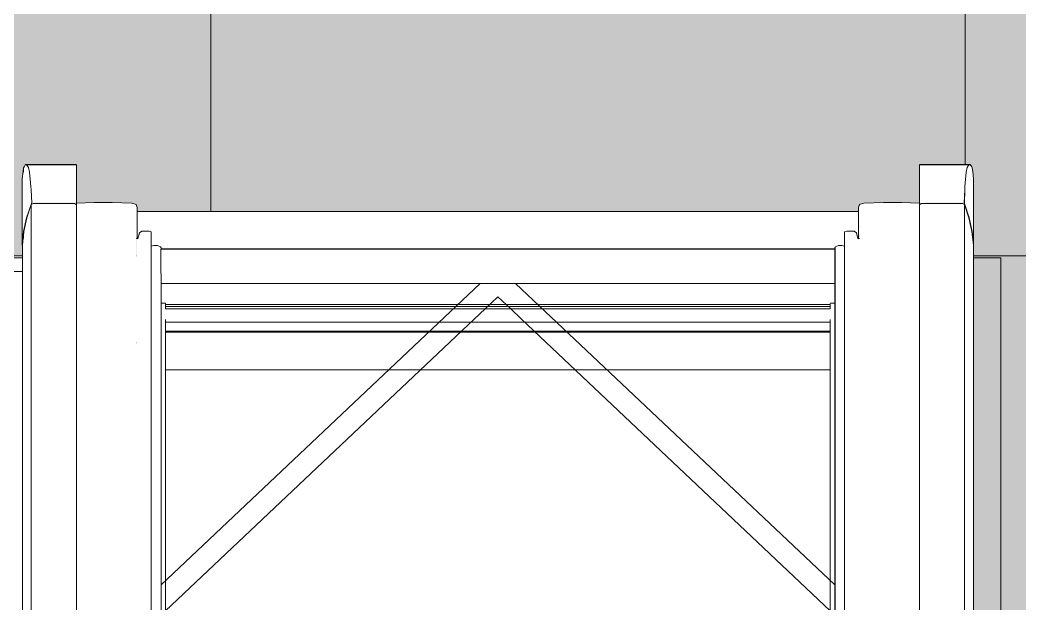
# Model space of a CAD drawing. Header units: metres. Extents: x -3 to 171, y -23 to 41.
# Drawn here: x 14.154 to 15.049, y -2.509 to -1.987 of the extents above; entities that cross this region are included whole.
import ezdxf

# ---------------------------------------------------------------- set-up
doc = ezdxf.new("R2010")
doc.units = ezdxf.units.M
doc.header["$MEASUREMENT"] = 0
doc.set_wipeout_variables(frame=1)
for name, pattern in [('Achse', [0.004, 0.002, -0.001, 0, -0.001]), ('Punkt 1_1', [0.075, 0.025, -0.05]), ('Schnittlinie', [0.006, 0.003, -0.0015, 0, -0.0015]), ('Wipeout_Contour', [1, 0, -1])]:
    doc.linetypes.add(name, pattern=pattern)
for name, color, linetype in [('6._Dach PP STG1_1_000 Achsraster', 7, 'Continuous'), ('6._Dach PP STG1_1_325 Dachfenster', 7, 'Continuous'), ('6._Dach PP STG1_1_330 Dachaufbau', 7, 'Continuous'), ('6._Dach PP STG1_1_851 Marker Schnitt', 7, 'Continuous'), ('6._Dach PP STG1_1_950 Polierplan Bemaßung', 7, 'Continuous')]:
    doc.layers.add(name, color=color, linetype=linetype)

msp = doc.modelspace()

# ---------------------------------------------------------------- hatches: boundary and pattern name
at = {"layer": '6._Dach PP STG1_1_330 Dachaufbau', "linetype": 'Continuous', "lineweight": 0, "true_color": 0x000000}
h = msp.add_hatch(color=18, dxfattribs=at)
h.paths.add_polyline_path([(18.84003, -4.5), (18.83988, -4.54333), (18.83969, -4.6), (18.97043, -4.6), (18.98599, 0.07), (17.955, 0.07), (17.955, -0.77152), (16.205, -0.77152), (16.205, 0.07), (15.195, 0.07), (15.195, -0.4), (15.505, -0.4), (15.505, -0.73528), (12.655, -0.73528), (12.655, -4.5)])
h.paths.add_polyline_path([(17.93, -3.79873), (16.23, -3.79873), (16.23, -2.1975), (17.93, -2.1975)], flags=0)
h.paths.add_polyline_path([(14.99185, -2.1975), (14.99185, -3.79873), (13.29185, -3.79873), (13.29185, -2.1975)], flags=0)

# ---------------------------------------------------------------- linework, layer by layer
at = {"layer": '6._Dach PP STG1_1_000 Achsraster', "color": 5, "linetype": 'Achse', "lineweight": 0, "ltscale": 1000}
msp.add_line((15, 3), (15, -22.52309), dxfattribs=at)
at = {"layer": '6._Dach PP STG1_1_325 Dachfenster', "color": 7, "linetype": 'Continuous', "lineweight": 13, "ltscale": 1000, "true_color": 0xf4f4f4, "flags": 128}
for points in [[(15.00735, -2.19932), (15.03185, -2.19932)], [(15.03185, -4.55782), (15.03185, -2.19932)], [(14.87915, -2.31926), (14.28455, -2.31926)], [(14.28455, -2.3636), (14.87915, -2.3636)]]:
    msp.add_lwpolyline(points, dxfattribs=at)
at = {"layer": '6._Dach PP STG1_1_851 Marker Schnitt', "color": 7, "linetype": 'Schnittlinie', "lineweight": 13, "ltscale": 1000}
msp.add_line((14.32503, 4.805), (14.32503, -22.52309), dxfattribs=at)
at = {"layer": '6._Dach PP STG1_1_950 Polierplan Bemaßung', "color": 3, "linetype": 'Punkt 1_1', "lineweight": 0, "ltscale": 1000}
msp.add_line((2.05285, -2.1975), (22.9775, -2.1975), dxfattribs=at)

# ---------------------------------------------------------------- next in the draw order: wipeouts: each hides what was drawn before it
at = {"color": 254, "linetype": 'Wipeout_Contour', "lineweight": 0, "ltscale": 60.583639}
msp.add_wipeout([(14.95905, -2.11859), (15.00185, -2.11859), (15.00326, -2.11624), (14.95905, -2.11624)], dxfattribs=at).dxf.layer = '6._Dach PP STG1_1_325 Dachfenster'
at = {"color": 254, "linetype": 'Wipeout_Contour', "lineweight": 0, "ltscale": 44.540213}
msp.add_wipeout([(14.28035, -2.19156), (14.88335, -2.19156), (14.28035, -2.19134)], dxfattribs=at).dxf.layer = '6._Dach PP STG1_1_325 Dachfenster'
at = {"color": 254, "linetype": 'Wipeout_Contour', "lineweight": 0, "ltscale": 57.309891}
msp.add_wipeout([(13.29185, -2.22224), (14.99185, -2.22224), (14.99185, -2.1975), (13.29185, -2.1975)], dxfattribs=at).dxf.layer = '6._Dach PP STG1_1_330 Dachaufbau'
at = {"color": 254, "linetype": 'Wipeout_Contour', "lineweight": 0, "ltscale": 57.345708}
msp.add_wipeout([(13.29185, -2.27528), (14.99185, -2.27528), (14.99185, -2.2576), (13.29185, -2.2576)], dxfattribs=at).dxf.layer = '6._Dach PP STG1_1_330 Dachaufbau'

# ---------------------------------------------------------------- next in the draw order: linework, layer by layer
at = {"layer": '6._Dach PP STG1_1_325 Dachfenster', "color": 7, "linetype": 'Continuous', "lineweight": 13, "ltscale": 1000, "true_color": 0xf4f4f4, "flags": 128}
msp.add_lwpolyline([(14.12735, -2.19932), (14.15635, -2.19932)], dxfattribs=at)
at = {"layer": '6._Dach PP STG1_1_330 Dachaufbau', "color": 7, "linetype": 'Continuous', "lineweight": 18, "ltscale": 1000, "flags": 128}
for points in [[(14.99185, -2.1975), (13.29185, -2.1975)], [(13.29185, -2.27528), (14.99185, -2.27528)]]:
    msp.add_lwpolyline(points, dxfattribs=at)

# ---------------------------------------------------------------- next in the draw order: wipeouts: each hides what was drawn before it
at = {"color": 254, "linetype": 'Wipeout_Contour', "lineweight": 0, "ltscale": 60.573945}
msp.add_wipeout([(14.95905, -2.11859), (14.95905, -2.1228), (15.00089, -2.1228), (15.00185, -2.11859)], dxfattribs=at).dxf.layer = '6._Dach PP STG1_1_325 Dachfenster'
at = {"color": 254, "linetype": 'Wipeout_Contour', "lineweight": 0, "ltscale": 88.539662}
msp.add_wipeout([(14.28035, -2.21235), (14.28035, -2.2132), (14.28045, -2.21425), (14.88325, -2.21425), (14.88325, -2.21347), (14.88335, -2.21235)], dxfattribs=at).dxf.layer = '6._Dach PP STG1_1_325 Dachfenster'
at = {"color": 254, "linetype": 'Wipeout_Contour', "lineweight": 0, "ltscale": 57.328997}
msp.add_wipeout([(13.29185, -2.2576), (14.99185, -2.2576), (14.99185, -2.22224), (13.29185, -2.22224)], dxfattribs=at).dxf.layer = '6._Dach PP STG1_1_330 Dachaufbau'

# ---------------------------------------------------------------- next in the draw order: linework, layer by layer
at = {"layer": '6._Dach PP STG1_1_330 Dachaufbau', "color": 7, "linetype": 'Continuous', "lineweight": 18, "ltscale": 1000, "flags": 128}
msp.add_lwpolyline([(14.99185, -3.79873), (14.99185, -2.1975)], dxfattribs=at)

# ---------------------------------------------------------------- next in the draw order: wipeouts: each hides what was drawn before it
at = {"color": 254, "linetype": 'Wipeout_Contour', "lineweight": 0, "ltscale": 57.659545}
msp.add_wipeout([(14.20465, -2.50942), (14.22055, -2.50891), (14.22055, -2.17519), (14.20465, -2.1757)], dxfattribs=at).dxf.layer = '6._Dach PP STG1_1_325 Dachfenster'
at = {"color": 254, "linetype": 'Wipeout_Contour', "lineweight": 0, "ltscale": 57.72101}
msp.add_wipeout([(14.25815, -2.51569), (14.25895, -2.51591), (14.25895, -2.18222), (14.25825, -2.18204)], dxfattribs=at).dxf.layer = '6._Dach PP STG1_1_325 Dachfenster'
at = {"color": 254, "linetype": 'Wipeout_Contour', "lineweight": 0, "ltscale": 57.888493}
msp.add_wipeout([(14.26975, -2.1755), (14.26975, -2.50919), (14.27165, -2.50968), (14.27165, -2.176)], dxfattribs=at).dxf.layer = '6._Dach PP STG1_1_325 Dachfenster'
at = {"color": 254, "linetype": 'Wipeout_Contour', "lineweight": 0, "ltscale": 60.344553}
msp.add_wipeout([(14.89205, -2.176), (14.89205, -2.50968), (14.89395, -2.50919), (14.89395, -2.1755)], dxfattribs=at).dxf.layer = '6._Dach PP STG1_1_325 Dachfenster'
at = {"color": 254, "linetype": 'Wipeout_Contour', "lineweight": 0, "ltscale": 60.393368}
msp.add_wipeout([(14.90475, -2.18222), (14.90395, -2.18194), (14.90395, -2.51562), (14.90475, -2.51591)], dxfattribs=at).dxf.layer = '6._Dach PP STG1_1_325 Dachfenster'
at = {"color": 254, "linetype": 'Wipeout_Contour', "lineweight": 0, "ltscale": 60.573964}
msp.add_wipeout([(14.94315, -2.17519), (14.94315, -2.50891), (14.95905, -2.50942), (14.95905, -2.1757)], dxfattribs=at).dxf.layer = '6._Dach PP STG1_1_325 Dachfenster'
at = {"color": 254, "linetype": 'Wipeout_Contour', "lineweight": 0, "ltscale": 128.122703}
msp.add_wipeout([(14.14185, -2.22338), (14.14185, -2.84047), (14.15423, -2.84047), (14.15425, -2.79316), (14.15425, -2.77719), (14.15555, -2.76329), (14.15615, -2.76014), (14.15635, -2.75824), (14.15635, -2.22338)], dxfattribs=at).dxf.layer = '6._Dach PP STG1_1_325 Dachfenster'
at = {"color": 254, "linetype": 'Wipeout_Contour', "lineweight": 0, "ltscale": 59.040278}
msp.add_wipeout([(14.28045, -2.21934), (14.28045, -2.2221), (14.88325, -2.2221), (14.88325, -2.21934)], dxfattribs=at).dxf.layer = '6._Dach PP STG1_1_325 Dachfenster'

# ---------------------------------------------------------------- next in the draw order: wipeouts: each hides what was drawn before it
at = {"color": 254, "linetype": 'Wipeout_Contour', "lineweight": 0, "ltscale": 57.848101}
msp.add_wipeout([(14.25895, -2.18222), (14.25895, -2.51591), (14.25975, -2.51562), (14.25975, -2.18194)], dxfattribs=at).dxf.layer = '6._Dach PP STG1_1_325 Dachfenster'
at = {"color": 254, "linetype": 'Wipeout_Contour', "lineweight": 0, "ltscale": 60.399324}
msp.add_wipeout([(14.90555, -2.18197), (14.90555, -2.51569), (14.90755, -2.51053), (14.90755, -2.17681)], dxfattribs=at).dxf.layer = '6._Dach PP STG1_1_325 Dachfenster'
at = {"color": 254, "linetype": 'Wipeout_Contour', "lineweight": 0, "ltscale": 71.102091}
msp.add_wipeout([(14.15635, -2.21148), (14.14185, -2.21147), (14.14185, -2.22338), (14.15635, -2.22338), (14.15635, -2.21296)], dxfattribs=at).dxf.layer = '6._Dach PP STG1_1_325 Dachfenster'
at = {"color": 254, "linetype": 'Wipeout_Contour', "lineweight": 0, "ltscale": 59.037184}
msp.add_wipeout([(14.28045, -2.21531), (14.28045, -2.21595), (14.88325, -2.21595), (14.88325, -2.21531)], dxfattribs=at).dxf.layer = '6._Dach PP STG1_1_325 Dachfenster'
at = {"color": 254, "linetype": 'Wipeout_Contour', "lineweight": 0, "ltscale": 44.555128}
msp.add_wipeout([(14.28045, -2.22217), (14.88325, -2.22217), (14.28045, -2.2221)], dxfattribs=at).dxf.layer = '6._Dach PP STG1_1_325 Dachfenster'

# ---------------------------------------------------------------- next in the draw order: wipeouts: each hides what was drawn before it
at = {"color": 254, "linetype": 'Wipeout_Contour', "lineweight": 0, "ltscale": 57.836934}
msp.add_wipeout([(14.25815, -2.18197), (14.25615, -2.17681), (14.25615, -2.51053), (14.25815, -2.51569)], dxfattribs=at).dxf.layer = '6._Dach PP STG1_1_325 Dachfenster'
at = {"color": 254, "linetype": 'Wipeout_Contour', "lineweight": 0, "ltscale": 75.024058}
msp.add_wipeout([(14.90545, -2.18204), (14.90475, -2.18222), (14.90475, -2.51591), (14.90555, -2.51569), (14.90555, -2.18197)], dxfattribs=at).dxf.layer = '6._Dach PP STG1_1_325 Dachfenster'
at = {"color": 254, "linetype": 'Wipeout_Contour', "lineweight": 0, "ltscale": 59.036677}
msp.add_wipeout([(14.28045, -2.21531), (14.88325, -2.21531), (14.88325, -2.21425), (14.28045, -2.21425)], dxfattribs=at).dxf.layer = '6._Dach PP STG1_1_325 Dachfenster'

# ---------------------------------------------------------------- next in the draw order: wipeouts: each hides what was drawn before it
at = {"color": 254, "linetype": 'Wipeout_Contour', "lineweight": 0, "ltscale": 57.789552}
msp.add_wipeout([(14.23675, -2.50891), (14.25435, -2.50947), (14.25435, -2.17575), (14.23675, -2.17519)], dxfattribs=at).dxf.layer = '6._Dach PP STG1_1_325 Dachfenster'
at = {"color": 254, "linetype": 'Wipeout_Contour', "lineweight": 0, "ltscale": 57.849413}
msp.add_wipeout([(14.25975, -2.18194), (14.25975, -2.51562), (14.26105, -2.51046), (14.26105, -2.17678)], dxfattribs=at).dxf.layer = '6._Dach PP STG1_1_325 Dachfenster'
at = {"color": 254, "linetype": 'Wipeout_Contour', "lineweight": 0, "ltscale": 60.386756}
msp.add_wipeout([(14.90395, -2.18194), (14.90265, -2.17678), (14.90265, -2.51046), (14.90395, -2.51562)], dxfattribs=at).dxf.layer = '6._Dach PP STG1_1_325 Dachfenster'
at = {"color": 254, "linetype": 'Wipeout_Contour', "lineweight": 0, "ltscale": 59.038632}
msp.add_wipeout([(14.28045, -2.21666), (14.28045, -2.21934), (14.88325, -2.21934), (14.88325, -2.21666)], dxfattribs=at).dxf.layer = '6._Dach PP STG1_1_325 Dachfenster'

# ---------------------------------------------------------------- next in the draw order: wipeouts: each hides what was drawn before it
at = {"color": 254, "linetype": 'Wipeout_Contour', "lineweight": 0, "ltscale": 57.722799}
msp.add_wipeout([(14.22055, -2.17519), (14.22055, -2.50891), (14.23675, -2.50891), (14.23675, -2.17519)], dxfattribs=at).dxf.layer = '6._Dach PP STG1_1_325 Dachfenster'
at = {"color": 254, "linetype": 'Wipeout_Contour', "lineweight": 0, "ltscale": 57.828078}
msp.add_wipeout([(14.25435, -2.17575), (14.25435, -2.50947), (14.25615, -2.51053), (14.25615, -2.17681)], dxfattribs=at).dxf.layer = '6._Dach PP STG1_1_325 Dachfenster'
at = {"color": 254, "linetype": 'Wipeout_Contour', "lineweight": 0, "ltscale": 57.854917}
msp.add_wipeout([(14.26105, -2.17678), (14.26105, -2.51046), (14.26315, -2.50919), (14.26315, -2.1755)], dxfattribs=at).dxf.layer = '6._Dach PP STG1_1_325 Dachfenster'
at = {"color": 254, "linetype": 'Wipeout_Contour', "lineweight": 0, "ltscale": 60.361337}
msp.add_wipeout([(14.89395, -2.1755), (14.89395, -2.50919), (14.90055, -2.50919), (14.90055, -2.1755)], dxfattribs=at).dxf.layer = '6._Dach PP STG1_1_325 Dachfenster'
at = {"color": 254, "linetype": 'Wipeout_Contour', "lineweight": 0, "ltscale": 60.405772}
msp.add_wipeout([(14.90755, -2.17681), (14.90755, -2.51053), (14.90935, -2.50947), (14.90935, -2.17575)], dxfattribs=at).dxf.layer = '6._Dach PP STG1_1_325 Dachfenster'
at = {"color": 254, "linetype": 'Wipeout_Contour', "lineweight": 0, "ltscale": 59.03759}
msp.add_wipeout([(14.28045, -2.21666), (14.88325, -2.21666), (14.88325, -2.21595), (14.28045, -2.21595)], dxfattribs=at).dxf.layer = '6._Dach PP STG1_1_325 Dachfenster'

# ---------------------------------------------------------------- next in the draw order: wipeouts: each hides what was drawn before it
at = {"color": 254, "linetype": 'Wipeout_Contour', "lineweight": 0, "ltscale": 57.538605}
msp.add_wipeout([(14.20465, -2.15039), (14.20465, -2.1757), (14.22055, -2.17519), (14.22055, -2.14987)], dxfattribs=at).dxf.layer = '6._Dach PP STG1_1_325 Dachfenster'
at = {"color": 254, "linetype": 'Wipeout_Contour', "lineweight": 0, "ltscale": 57.872035}
msp.add_wipeout([(14.26975, -2.1755), (14.26315, -2.1755), (14.26315, -2.50919), (14.26975, -2.50919)], dxfattribs=at).dxf.layer = '6._Dach PP STG1_1_325 Dachfenster'
at = {"color": 254, "linetype": 'Wipeout_Contour', "lineweight": 0, "ltscale": 60.378657}
msp.add_wipeout([(14.90055, -2.1755), (14.90055, -2.50919), (14.90265, -2.51046), (14.90265, -2.17678)], dxfattribs=at).dxf.layer = '6._Dach PP STG1_1_325 Dachfenster'
at = {"color": 254, "linetype": 'Wipeout_Contour', "lineweight": 0, "ltscale": 60.44384}
msp.add_wipeout([(14.90935, -2.17575), (14.90935, -2.50947), (14.92695, -2.50891), (14.92695, -2.17519)], dxfattribs=at).dxf.layer = '6._Dach PP STG1_1_325 Dachfenster'
at = {"color": 254, "linetype": 'Wipeout_Contour', "lineweight": 0, "ltscale": 59.033227}
msp.add_wipeout([(14.28035, -2.20648), (14.28035, -2.2115), (14.88335, -2.2115), (14.88335, -2.20648)], dxfattribs=at).dxf.layer = '6._Dach PP STG1_1_325 Dachfenster'

# ---------------------------------------------------------------- next in the draw order: wipeouts: each hides what was drawn before it
at = {"color": 254, "linetype": 'Wipeout_Contour', "lineweight": 0, "ltscale": 173.73686}
msp.add_wipeout([(14.15745, -2.17569), (14.15615, -2.18793), (14.15765, -2.17569), (14.16035, -2.16352), (14.16435, -2.15157), (14.16615, -2.15061), (14.20295, -2.15061), (14.20465, -2.15186), (14.20465, -2.15046), (14.16458, -2.15046), (14.16415, -2.15157), (14.16015, -2.16352)], dxfattribs=at).dxf.layer = '6._Dach PP STG1_1_325 Dachfenster'
at = {"color": 254, "linetype": 'Wipeout_Contour', "lineweight": 0, "ltscale": 57.60342}
msp.add_wipeout([(14.22055, -2.14987), (14.22055, -2.17519), (14.23675, -2.17519), (14.23675, -2.14987)], dxfattribs=at).dxf.layer = '6._Dach PP STG1_1_325 Dachfenster'
at = {"color": 254, "linetype": 'Wipeout_Contour', "lineweight": 0, "ltscale": 43.068873}
msp.add_wipeout([(14.25815, -2.1819), (14.25895, -2.18222), (14.25915, -2.15426)], dxfattribs=at).dxf.layer = '6._Dach PP STG1_1_325 Dachfenster'
at = {"color": 254, "linetype": 'Wipeout_Contour', "lineweight": 0, "ltscale": 45.77994}
msp.add_wipeout([(14.90455, -2.15426), (14.90455, -2.18215), (14.90545, -2.18204)], dxfattribs=at).dxf.layer = '6._Dach PP STG1_1_325 Dachfenster'
at = {"color": 254, "linetype": 'Wipeout_Contour', "lineweight": 0, "ltscale": 60.510513}
msp.add_wipeout([(14.92695, -2.17519), (14.92695, -2.50891), (14.94315, -2.50891), (14.94315, -2.17519)], dxfattribs=at).dxf.layer = '6._Dach PP STG1_1_325 Dachfenster'
at = {"color": 254, "linetype": 'Wipeout_Contour', "lineweight": 0, "ltscale": 59.02601}
msp.add_wipeout([(14.28035, -2.19156), (14.28035, -2.20216), (14.88335, -2.20216), (14.88335, -2.19156)], dxfattribs=at).dxf.layer = '6._Dach PP STG1_1_325 Dachfenster'
at = {"color": 254, "linetype": 'Wipeout_Contour', "lineweight": 0, "ltscale": 59.034951}
msp.add_wipeout([(14.28035, -2.2115), (14.28035, -2.21235), (14.88335, -2.21235), (14.88335, -2.2115)], dxfattribs=at).dxf.layer = '6._Dach PP STG1_1_325 Dachfenster'

# ---------------------------------------------------------------- next in the draw order: wipeouts: each hides what was drawn before it
at = {"color": 254, "linetype": 'Wipeout_Contour', "lineweight": 0, "ltscale": 71.462586}
msp.add_wipeout([(14.15692, -2.12203), (14.15615, -2.12852), (14.15615, -2.18793), (14.15745, -2.17569), (14.15745, -2.11886)], dxfattribs=at).dxf.layer = '6._Dach PP STG1_1_325 Dachfenster'
at = {"color": 254, "linetype": 'Wipeout_Contour', "lineweight": 0, "ltscale": 57.368383}
msp.add_wipeout([(14.25615, -2.17681), (14.25815, -2.1819), (14.25915, -2.15426), (14.25815, -2.1515)], dxfattribs=at).dxf.layer = '6._Dach PP STG1_1_325 Dachfenster'
at = {"color": 254, "linetype": 'Wipeout_Contour', "lineweight": 0, "ltscale": 60.594792}
msp.add_wipeout([(14.90455, -2.15426), (14.90555, -2.1819), (14.90755, -2.17681), (14.90556, -2.15159)], dxfattribs=at).dxf.layer = '6._Dach PP STG1_1_325 Dachfenster'
at = {"color": 254, "linetype": 'Wipeout_Contour', "lineweight": 0, "ltscale": 59.030415}
msp.add_wipeout([(14.28035, -2.20648), (14.88335, -2.20648), (14.88335, -2.20216), (14.28035, -2.20216)], dxfattribs=at).dxf.layer = '6._Dach PP STG1_1_325 Dachfenster'

# ---------------------------------------------------------------- next in the draw order: wipeouts: each hides what was drawn before it
at = {"color": 254, "linetype": 'Wipeout_Contour', "lineweight": 0, "ltscale": 114.308894}
msp.add_wipeout([(14.16015, -2.11619), (14.16015, -2.16352), (14.16415, -2.15157), (14.16415, -2.13852), (14.16403, -2.13533), (14.16282, -2.1228), (14.16186, -2.11859), (14.16045, -2.11624)], dxfattribs=at).dxf.layer = '6._Dach PP STG1_1_325 Dachfenster'
at = {"color": 254, "linetype": 'Wipeout_Contour', "lineweight": 0, "ltscale": 43.374256}
msp.add_wipeout([(14.25435, -2.17575), (14.25615, -2.17681), (14.25815, -2.1515)], dxfattribs=at).dxf.layer = '6._Dach PP STG1_1_325 Dachfenster'
at = {"color": 254, "linetype": 'Wipeout_Contour', "lineweight": 0, "ltscale": 45.26036}
msp.add_wipeout([(14.90935, -2.17575), (14.90555, -2.1515), (14.90755, -2.17681)], dxfattribs=at).dxf.layer = '6._Dach PP STG1_1_325 Dachfenster'

# ---------------------------------------------------------------- next in the draw order: wipeouts: each hides what was drawn before it
at = {"color": 254, "linetype": 'Wipeout_Contour', "lineweight": 0, "ltscale": 57.378729}
msp.add_wipeout([(14.16282, -2.1228), (14.16403, -2.13533), (14.20465, -2.13533), (14.20465, -2.1228)], dxfattribs=at).dxf.layer = '6._Dach PP STG1_1_325 Dachfenster'
at = {"color": 254, "linetype": 'Wipeout_Contour', "lineweight": 0, "ltscale": 43.701983}
msp.add_wipeout([(14.25435, -2.17575), (14.25815, -2.1515), (14.25435, -2.15044)], dxfattribs=at).dxf.layer = '6._Dach PP STG1_1_325 Dachfenster'
at = {"color": 254, "linetype": 'Wipeout_Contour', "lineweight": 0, "ltscale": 44.656014}
msp.add_wipeout([(14.90935, -2.15044), (14.90555, -2.1515), (14.90935, -2.17575)], dxfattribs=at).dxf.layer = '6._Dach PP STG1_1_325 Dachfenster'

# ---------------------------------------------------------------- next in the draw order: wipeouts: each hides what was drawn before it
at = {"color": 254, "linetype": 'Wipeout_Contour', "lineweight": 0, "ltscale": 72.18016}
msp.add_wipeout([(14.20465, -2.13533), (14.16403, -2.13533), (14.16415, -2.13852), (14.16466, -2.15004), (14.20465, -2.15004)], dxfattribs=at).dxf.layer = '6._Dach PP STG1_1_325 Dachfenster'
at = {"color": 254, "linetype": 'Wipeout_Contour', "lineweight": 0, "ltscale": 57.669165}
msp.add_wipeout([(14.23675, -2.14987), (14.23675, -2.17519), (14.25435, -2.17575), (14.25435, -2.15044)], dxfattribs=at).dxf.layer = '6._Dach PP STG1_1_325 Dachfenster'
at = {"color": 254, "linetype": 'Wipeout_Contour', "lineweight": 0, "ltscale": 60.328495}
msp.add_wipeout([(14.90935, -2.17575), (14.92695, -2.17519), (14.92695, -2.14987), (14.90935, -2.15044)], dxfattribs=at).dxf.layer = '6._Dach PP STG1_1_325 Dachfenster'
at = {"color": 254, "linetype": 'Wipeout_Contour', "lineweight": 0, "ltscale": 59.006889}
msp.add_wipeout([(14.25915, -2.1579), (14.25915, -2.16985), (14.90455, -2.16985), (14.90455, -2.1579)], dxfattribs=at).dxf.layer = '6._Dach PP STG1_1_325 Dachfenster'

# ---------------------------------------------------------------- next in the draw order: linework, layer by layer
at = {"layer": '6._Dach PP STG1_1_325 Dachfenster', "color": 7, "linetype": 'Continuous', "lineweight": 13, "ltscale": 1000, "flags": 128}
for points in [[(14.25915, -2.15426), (14.25815, -2.1515)], [(14.90455, -2.15426), (14.90555, -2.1515)], [(14.25915, -2.15783), (14.90455, -2.15783)]]:
    msp.add_lwpolyline(points, dxfattribs=at)

# ---------------------------------------------------------------- next in the draw order: wipeouts: each hides what was drawn before it
at = {"color": 254, "linetype": 'Wipeout_Contour', "lineweight": 0, "ltscale": 43.559936}
msp.add_wipeout([(14.16415, -2.13852), (14.16415, -2.15157), (14.16458, -2.15046)], dxfattribs=at).dxf.layer = '6._Dach PP STG1_1_325 Dachfenster'
at = {"color": 254, "linetype": 'Wipeout_Contour', "lineweight": 0, "ltscale": 57.697929}
msp.add_wipeout([(14.20295, -2.15061), (14.20295, -2.72249), (14.20465, -2.72249), (14.20465, -2.15186)], dxfattribs=at).dxf.layer = '6._Dach PP STG1_1_325 Dachfenster'
at = {"color": 254, "linetype": 'Wipeout_Contour', "lineweight": 0, "ltscale": 60.396782}
msp.add_wipeout([(14.92695, -2.17519), (14.94315, -2.17519), (14.94315, -2.14987), (14.92695, -2.14987)], dxfattribs=at).dxf.layer = '6._Dach PP STG1_1_325 Dachfenster'
at = {"color": 254, "linetype": 'Wipeout_Contour', "lineweight": 0, "ltscale": 236.058873}
msp.add_wipeout([(14.90455, -2.16985), (14.25915, -2.16985), (14.25915, -2.18215), (14.25975, -2.18194), (14.26105, -2.17678), (14.26315, -2.1755), (14.26975, -2.1755), (14.27165, -2.176), (14.27165, -2.18441), (14.89205, -2.18441), (14.89205, -2.176), (14.89395, -2.1755), (14.90055, -2.1755), (14.90265, -2.17678), (14.90395, -2.18194), (14.90455, -2.18215)], dxfattribs=at).dxf.layer = '6._Dach PP STG1_1_325 Dachfenster'

# ---------------------------------------------------------------- next in the draw order: linework, layer by layer
at = {"layer": '6._Dach PP STG1_1_325 Dachfenster', "color": 7, "linetype": 'Continuous', "lineweight": 13, "ltscale": 1000, "flags": 128}
for points in [[(14.25915, -2.18215), (14.25915, -2.15426)], [(14.90455, -2.18215), (14.90455, -2.15426)], [(14.25825, -2.18204), (14.25895, -2.18222)], [(14.25895, -2.18222), (14.25975, -2.18194)], [(14.25975, -2.18194), (14.26105, -2.17678)], [(14.26105, -2.17678), (14.26315, -2.1755)], [(14.26315, -2.1755), (14.26975, -2.1755), (14.27165, -2.176)], [(14.89205, -2.176), (14.89395, -2.1755), (14.90055, -2.1755)], [(14.90055, -2.1755), (14.90265, -2.17678)], [(14.90265, -2.17678), (14.90395, -2.18194)], [(14.90395, -2.18194), (14.90475, -2.18222)], [(14.90475, -2.18222), (14.90545, -2.18204)]]:
    msp.add_lwpolyline(points, dxfattribs=at)

# ---------------------------------------------------------------- next in the draw order: wipeouts: each hides what was drawn before it
at = {"color": 254, "linetype": 'Wipeout_Contour', "lineweight": 0, "ltscale": 86.012479}
msp.add_wipeout([(14.15785, -2.11774), (14.15745, -2.11886), (14.15745, -2.17569), (14.16015, -2.16352), (14.16015, -2.11619), (14.15916, -2.11589)], dxfattribs=at).dxf.layer = '6._Dach PP STG1_1_325 Dachfenster'
at = {"color": 254, "linetype": 'Wipeout_Contour', "lineweight": 0, "ltscale": 60.459347}
msp.add_wipeout([(14.94315, -2.17519), (14.95905, -2.1757), (14.95905, -2.15039), (14.94315, -2.14987)], dxfattribs=at).dxf.layer = '6._Dach PP STG1_1_325 Dachfenster'
at = {"color": 254, "linetype": 'Wipeout_Contour', "lineweight": 0, "ltscale": 206.724408}
msp.add_wipeout([(14.27165, -2.18441), (14.27165, -2.18898), (14.27405, -2.18816), (14.27715, -2.18823), (14.27995, -2.18936), (14.28045, -2.19021), (14.28045, -2.19134), (14.88325, -2.19134), (14.88325, -2.19021), (14.88375, -2.18936), (14.88655, -2.18823), (14.88965, -2.18816), (14.89205, -2.18898), (14.89205, -2.18441)], dxfattribs=at).dxf.layer = '6._Dach PP STG1_1_325 Dachfenster'

# ---------------------------------------------------------------- next in the draw order: wipeouts: each hides what was drawn before it
at = {"color": 254, "linetype": 'Wipeout_Contour', "lineweight": 0, "ltscale": 43.542723}
msp.add_wipeout([(14.15916, -2.11589), (14.16015, -2.11619), (14.20465, -2.11624)], dxfattribs=at).dxf.layer = '6._Dach PP STG1_1_325 Dachfenster'
at = {"color": 254, "linetype": 'Wipeout_Contour', "lineweight": 0, "ltscale": 179.322743}
msp.add_wipeout([(14.95905, -2.15186), (14.96075, -2.15061), (14.99755, -2.15061), (14.99935, -2.15157), (15.00335, -2.16352), (15.00605, -2.17569), (15.00735, -2.18793), (15.00625, -2.17569), (15.00355, -2.16352), (14.99955, -2.15157), (14.99913, -2.15046), (14.95905, -2.15046)], dxfattribs=at).dxf.layer = '6._Dach PP STG1_1_325 Dachfenster'
at = {"color": 254, "linetype": 'Wipeout_Contour', "lineweight": 0, "ltscale": 71.716728}
msp.add_wipeout([(14.15635, -2.18793), (14.15635, -2.75824), (14.15745, -2.74788), (14.15765, -2.74698), (14.15765, -2.17569)], dxfattribs=at).dxf.layer = '6._Dach PP STG1_1_325 Dachfenster'
at = {"color": 254, "linetype": 'Wipeout_Contour', "lineweight": 0, "ltscale": 57.992025}
msp.add_wipeout([(14.27715, -2.18823), (14.27715, -2.69331), (14.27995, -2.69331), (14.27995, -2.18936)], dxfattribs=at).dxf.layer = '6._Dach PP STG1_1_325 Dachfenster'
at = {"color": 254, "linetype": 'Wipeout_Contour', "lineweight": 0, "ltscale": 91.13944}
msp.add_wipeout([(14.88375, -2.18936), (14.88325, -2.19021), (14.88325, -2.19134), (14.88335, -2.2132), (14.88325, -2.69331), (14.88375, -2.69331)], dxfattribs=at).dxf.layer = '6._Dach PP STG1_1_325 Dachfenster'
at = {"color": 254, "linetype": 'Wipeout_Contour', "lineweight": 0, "ltscale": 60.405297}
msp.add_wipeout([(14.88965, -2.18816), (14.88965, -2.69331), (14.89205, -2.69331), (14.89205, -2.18898)], dxfattribs=at).dxf.layer = '6._Dach PP STG1_1_325 Dachfenster'

# ---------------------------------------------------------------- next in the draw order: wipeouts: each hides what was drawn before it
at = {"color": 254, "linetype": 'Wipeout_Contour', "lineweight": 0, "ltscale": 57.364383}
msp.add_wipeout([(14.16045, -2.11624), (14.16186, -2.11859), (14.20465, -2.11859), (14.20465, -2.11624)], dxfattribs=at).dxf.layer = '6._Dach PP STG1_1_325 Dachfenster'
at = {"color": 254, "linetype": 'Wipeout_Contour', "lineweight": 0, "ltscale": 75.852369}
msp.add_wipeout([(15.00679, -2.12203), (15.00625, -2.11886), (15.00625, -2.17569), (15.00755, -2.18793), (15.00755, -2.12852)], dxfattribs=at).dxf.layer = '6._Dach PP STG1_1_325 Dachfenster'
at = {"color": 254, "linetype": 'Wipeout_Contour', "lineweight": 0, "ltscale": 45.035814}
msp.add_wipeout([(14.99905, -2.15004), (14.99955, -2.15157), (14.99955, -2.13852)], dxfattribs=at).dxf.layer = '6._Dach PP STG1_1_325 Dachfenster'
at = {"color": 254, "linetype": 'Wipeout_Contour', "lineweight": 0, "ltscale": 71.638101}
msp.add_wipeout([(14.16035, -2.16352), (14.15765, -2.17569), (14.15765, -2.74698), (14.16015, -2.73571), (14.16035, -2.73511)], dxfattribs=at).dxf.layer = '6._Dach PP STG1_1_325 Dachfenster'
at = {"color": 254, "linetype": 'Wipeout_Contour', "lineweight": 0, "ltscale": 71.829933}
msp.add_wipeout([(14.27995, -2.18936), (14.27995, -2.69331), (14.28045, -2.21347), (14.28035, -2.19134), (14.28045, -2.19021)], dxfattribs=at).dxf.layer = '6._Dach PP STG1_1_325 Dachfenster'
at = {"color": 254, "linetype": 'Wipeout_Contour', "lineweight": 0, "ltscale": 60.382942}
msp.add_wipeout([(14.88375, -2.18936), (14.88375, -2.69331), (14.88655, -2.69331), (14.88655, -2.18823)], dxfattribs=at).dxf.layer = '6._Dach PP STG1_1_325 Dachfenster'

# ---------------------------------------------------------------- next in the draw order: wipeouts: each hides what was drawn before it
at = {"color": 254, "linetype": 'Wipeout_Contour', "lineweight": 0, "ltscale": 57.377864}
msp.add_wipeout([(14.16186, -2.11859), (14.16282, -2.1228), (14.20465, -2.1228), (14.20465, -2.11859)], dxfattribs=at).dxf.layer = '6._Dach PP STG1_1_325 Dachfenster'
at = {"color": 254, "linetype": 'Wipeout_Contour', "lineweight": 0, "ltscale": 60.582879}
msp.add_wipeout([(14.95905, -2.1228), (14.95905, -2.13533), (14.99968, -2.13533), (15.00089, -2.1228)], dxfattribs=at).dxf.layer = '6._Dach PP STG1_1_325 Dachfenster'
at = {"color": 254, "linetype": 'Wipeout_Contour', "lineweight": 0, "ltscale": 71.620791}
msp.add_wipeout([(14.16035, -2.16352), (14.16035, -2.73511), (14.16415, -2.72376), (14.16435, -2.72323), (14.16435, -2.15157)], dxfattribs=at).dxf.layer = '6._Dach PP STG1_1_325 Dachfenster'
at = {"color": 254, "linetype": 'Wipeout_Contour', "lineweight": 0, "ltscale": 45.97128}
msp.add_wipeout([(14.95905, -2.15046), (14.99913, -2.15046), (14.95905, -2.15004)], dxfattribs=at).dxf.layer = '6._Dach PP STG1_1_325 Dachfenster'
at = {"color": 254, "linetype": 'Wipeout_Contour', "lineweight": 0, "ltscale": 57.979937}
msp.add_wipeout([(14.27405, -2.18816), (14.27405, -2.69331), (14.27715, -2.69331), (14.27715, -2.18823)], dxfattribs=at).dxf.layer = '6._Dach PP STG1_1_325 Dachfenster'
at = {"color": 254, "linetype": 'Wipeout_Contour', "lineweight": 0, "ltscale": 60.394153}
msp.add_wipeout([(14.88655, -2.18823), (14.88655, -2.69331), (14.88965, -2.69331), (14.88965, -2.18816)], dxfattribs=at).dxf.layer = '6._Dach PP STG1_1_325 Dachfenster'

# ---------------------------------------------------------------- next in the draw order: linework, layer by layer
at = {"layer": '6._Dach PP STG1_1_325 Dachfenster', "color": 7, "linetype": 'Continuous', "lineweight": 13, "ltscale": 1000, "flags": 128}
for points in [[(14.15916, -2.11589), (14.20465, -2.11589)], [(14.15615, -2.12852), (14.15615, -2.18793)], [(14.89205, -2.176), (14.89205, -2.50968), (14.89205, -2.69331)], [(14.15635, -2.18793), (14.15635, -2.75824)], [(14.28045, -2.19021), (14.27995, -2.18936)], [(14.28035, -2.19134), (14.88335, -2.19134)], [(14.28035, -2.19156), (14.28035, -2.20216), (14.28035, -2.20648), (14.28035, -2.2115), (14.28035, -2.21235), (14.28035, -2.2132)], [(14.28045, -2.19021), (14.28045, -2.19134)], [(14.88325, -2.19021), (14.88375, -2.18936)], [(14.88325, -2.19021), (14.88325, -2.19134)], [(14.88335, -2.2132), (14.88335, -2.21235), (14.88335, -2.2115), (14.88335, -2.20648), (14.88335, -2.20216), (14.88335, -2.19156)], [(14.88375, -2.18936), (14.88655, -2.18823)], [(14.88655, -2.18823), (14.88965, -2.18816)], [(14.88965, -2.18816), (14.89205, -2.18898)], [(14.15635, -2.21148), (14.14185, -2.21147), (14.12735, -2.21148)]]:
    msp.add_lwpolyline(points, dxfattribs=at)

# ---------------------------------------------------------------- next in the draw order: wipeouts: each hides what was drawn before it
at = {"color": 254, "linetype": 'Wipeout_Contour', "lineweight": 0, "ltscale": 75.196589}
msp.add_wipeout([(14.95905, -2.13533), (14.95905, -2.15004), (14.99905, -2.15004), (14.99955, -2.13852), (14.99968, -2.13533)], dxfattribs=at).dxf.layer = '6._Dach PP STG1_1_325 Dachfenster'
at = {"color": 254, "linetype": 'Wipeout_Contour', "lineweight": 0, "ltscale": 72.424403}
msp.add_wipeout([(14.16435, -2.72323), (14.1646, -2.72258), (14.16615, -2.72249), (14.16615, -2.15061), (14.16435, -2.15157)], dxfattribs=at).dxf.layer = '6._Dach PP STG1_1_325 Dachfenster'
at = {"color": 254, "linetype": 'Wipeout_Contour', "lineweight": 0, "ltscale": 57.969324}
msp.add_wipeout([(14.27165, -2.18898), (14.27165, -2.69331), (14.27405, -2.69331), (14.27405, -2.18816)], dxfattribs=at).dxf.layer = '6._Dach PP STG1_1_325 Dachfenster'
at = {"color": 254, "linetype": 'Wipeout_Contour', "lineweight": 0, "ltscale": 44.11679}
msp.add_wipeout([(14.28045, -2.22217), (14.28045, -2.49183), (14.56598, -2.22217)], dxfattribs=at).dxf.layer = '6._Dach PP STG1_1_325 Dachfenster'
at = {"color": 254, "linetype": 'Wipeout_Contour', "lineweight": 0, "ltscale": 44.358007}
msp.add_wipeout([(14.59773, -2.22217), (14.88325, -2.49183), (14.88325, -2.22217)], dxfattribs=at).dxf.layer = '6._Dach PP STG1_1_325 Dachfenster'

# ---------------------------------------------------------------- next in the draw order: linework, layer by layer
at = {"layer": '6._Dach PP STG1_1_325 Dachfenster', "color": 7, "linetype": 'Continuous', "lineweight": 13, "ltscale": 1000, "flags": 128}
for points in [[(14.27165, -2.176), (14.27165, -2.50968), (14.27165, -2.69331)], [(14.27405, -2.18816), (14.27165, -2.18898)], [(14.27715, -2.18823), (14.27405, -2.18816)], [(14.27995, -2.18936), (14.27715, -2.18823)]]:
    msp.add_lwpolyline(points, dxfattribs=at)

# ---------------------------------------------------------------- next in the draw order: wipeouts: each hides what was drawn before it
at = {"color": 254, "linetype": 'Wipeout_Contour', "lineweight": 0, "ltscale": 90.600463}
msp.add_wipeout([(15.00355, -2.11619), (15.00355, -2.16352), (15.00625, -2.17569), (15.00625, -2.11886), (15.00586, -2.11774), (15.00455, -2.11589)], dxfattribs=at).dxf.layer = '6._Dach PP STG1_1_325 Dachfenster'
at = {"color": 254, "linetype": 'Wipeout_Contour', "lineweight": 0, "ltscale": 57.622031}
msp.add_wipeout([(14.16615, -2.15061), (14.16615, -2.72249), (14.20295, -2.72249), (14.20295, -2.15061)], dxfattribs=at).dxf.layer = '6._Dach PP STG1_1_325 Dachfenster'
at = {"color": 254, "linetype": 'Wipeout_Contour', "lineweight": 0, "ltscale": 60.678049}
msp.add_wipeout([(14.96075, -2.15061), (14.95905, -2.15186), (14.95905, -2.72249), (14.96075, -2.72249)], dxfattribs=at).dxf.layer = '6._Dach PP STG1_1_325 Dachfenster'
at = {"color": 254, "linetype": 'Wipeout_Contour', "lineweight": 0, "ltscale": 118.464371}
msp.add_wipeout([(14.28045, -2.49183), (14.28045, -2.51658), (14.46759, -2.69331), (14.69611, -2.69331), (14.88325, -2.51658), (14.88325, -2.49183), (14.59773, -2.22217), (14.56598, -2.22217)], dxfattribs=at).dxf.layer = '6._Dach PP STG1_1_325 Dachfenster'

# ---------------------------------------------------------------- next in the draw order: linework, layer by layer
at = {"layer": '6._Dach PP STG1_1_325 Dachfenster', "color": 7, "linetype": 'Continuous', "lineweight": 13, "ltscale": 1000, "flags": 128}
for points in [[(14.15615, -2.12852), (14.15692, -2.12203), (14.15745, -2.11886), (14.15785, -2.11774), (14.15916, -2.11589), (14.16015, -2.11619), (14.16186, -2.11859), (14.16282, -2.1228), (14.16403, -2.13533), (14.16415, -2.13852), (14.16466, -2.15004)], [(14.20465, -2.15004), (14.20465, -2.13533), (14.20465, -2.1228), (14.20465, -2.11859), (14.20465, -2.11624)], [(14.16458, -2.15046), (14.16415, -2.15157), (14.16015, -2.16352), (14.15745, -2.17569), (14.15615, -2.18793)], [(14.15635, -2.18793), (14.15765, -2.17569), (14.16035, -2.16352), (14.16435, -2.15157)], [(14.16435, -2.15157), (14.16615, -2.15061)], [(14.16435, -2.15157), (14.16435, -2.72323)], [(14.16615, -2.15061), (14.20295, -2.15061)], [(14.20295, -2.15061), (14.20465, -2.15186)], [(14.25815, -2.1515), (14.25435, -2.15044), (14.23675, -2.14987), (14.22055, -2.14987), (14.20465, -2.15039)], [(14.20465, -2.15186), (14.20465, -2.15046)], [(14.20465, -2.15186), (14.20465, -2.72249)], [(14.28045, -2.21347), (14.28045, -2.69331)], [(14.88325, -2.21347), (14.88325, -2.69331)], [(14.28045, -2.2221), (14.88325, -2.2221)], [(14.56598, -2.22217), (14.28045, -2.49183)], [(14.28045, -2.22217), (14.88325, -2.22217)], [(14.59773, -2.22217), (14.88325, -2.49183)], [(14.58185, -2.23405), (14.5704, -2.24487), (14.56066, -2.25406), (14.28442, -2.51496)], [(14.58185, -2.23405), (14.59331, -2.24487), (14.60304, -2.25406), (14.87929, -2.51496)], [(14.28045, -2.23992), (14.28435, -2.23992)], [(14.28442, -2.24487), (14.87929, -2.24487)], [(14.28455, -2.24013), (14.28455, -2.24487)], [(14.28455, -2.24098), (14.87915, -2.24098)], [(14.28455, -2.24268), (14.87915, -2.24268)], [(14.87915, -2.24013), (14.87915, -2.24487)], [(14.88325, -2.23992), (14.87935, -2.23992)], [(14.28455, -2.25435), (14.28455, -2.69331)], [(14.87915, -2.25435), (14.87915, -2.69331)], [(14.28455, -2.25689), (14.87915, -2.25689)], [(14.28455, -2.26502), (14.87915, -2.26502)], [(14.28455, -2.2658), (14.87915, -2.2658)], [(14.28455, -2.29953), (14.87915, -2.29953)]]:
    msp.add_lwpolyline(points, dxfattribs=at)

# ---------------------------------------------------------------- next in the draw order: wipeouts: each hides what was drawn before it
at = {"color": 254, "linetype": 'Wipeout_Contour', "lineweight": 0, "ltscale": 106.557684}
msp.add_wipeout([(14.99955, -2.13852), (14.99955, -2.15157), (15.00355, -2.16352), (15.00355, -2.11619), (15.00185, -2.11859), (15.00089, -2.1228), (14.99968, -2.13533)], dxfattribs=at).dxf.layer = '6._Dach PP STG1_1_325 Dachfenster'

# ---------------------------------------------------------------- next in the draw order: wipeouts: each hides what was drawn before it
at = {"color": 254, "linetype": 'Wipeout_Contour', "lineweight": 0, "ltscale": 60.582218}
msp.add_wipeout([(14.95905, -2.11624), (15.00326, -2.11624), (15.00455, -2.11589), (14.95905, -2.11589)], dxfattribs=at).dxf.layer = '6._Dach PP STG1_1_325 Dachfenster'
at = {"color": 254, "linetype": 'Wipeout_Contour', "lineweight": 0, "ltscale": 76.626596}
msp.add_wipeout([(15.00335, -2.16352), (15.00335, -2.73511), (15.00355, -2.73571), (15.00605, -2.74698), (15.00605, -2.17569)], dxfattribs=at).dxf.layer = '6._Dach PP STG1_1_325 Dachfenster'

# ---------------------------------------------------------------- next in the draw order: linework, layer by layer
at = {"layer": '6._Dach PP STG1_1_325 Dachfenster', "color": 7, "linetype": 'Continuous', "lineweight": 13, "ltscale": 1000, "flags": 128}
msp.add_lwpolyline([(15.00455, -2.11589), (14.95905, -2.11589)], dxfattribs=at)

# ---------------------------------------------------------------- next in the draw order: wipeouts: each hides what was drawn before it
at = {"color": 254, "linetype": 'Wipeout_Contour', "lineweight": 0, "ltscale": 75.863931}
msp.add_wipeout([(14.99755, -2.15061), (14.99755, -2.72249), (14.99902, -2.72249), (14.99935, -2.72323), (14.99935, -2.15157)], dxfattribs=at).dxf.layer = '6._Dach PP STG1_1_325 Dachfenster'

# ---------------------------------------------------------------- next in the draw order: wipeouts: each hides what was drawn before it
at = {"color": 254, "linetype": 'Wipeout_Contour', "lineweight": 0, "ltscale": 76.622811}
msp.add_wipeout([(14.99935, -2.15157), (14.99935, -2.72323), (14.99955, -2.72376), (15.00335, -2.73511), (15.00335, -2.16352)], dxfattribs=at).dxf.layer = '6._Dach PP STG1_1_325 Dachfenster'

# ---------------------------------------------------------------- next in the draw order: wipeouts: each hides what was drawn before it
at = {"color": 254, "linetype": 'Wipeout_Contour', "lineweight": 0, "ltscale": 60.753906}
msp.add_wipeout([(14.99755, -2.15061), (14.96075, -2.15061), (14.96075, -2.72249), (14.99755, -2.72249)], dxfattribs=at).dxf.layer = '6._Dach PP STG1_1_325 Dachfenster'
at = {"color": 254, "linetype": 'Wipeout_Contour', "lineweight": 0, "ltscale": 76.569746}
msp.add_wipeout([(15.00735, -2.18793), (15.00605, -2.17569), (15.00605, -2.74698), (15.00625, -2.74788), (15.00735, -2.75824)], dxfattribs=at).dxf.layer = '6._Dach PP STG1_1_325 Dachfenster'

# ---------------------------------------------------------------- next in the draw order: linework, layer by layer
at = {"layer": '6._Dach PP STG1_1_325 Dachfenster', "color": 7, "linetype": 'Continuous', "lineweight": 13, "ltscale": 1000, "flags": 128}
for points in [[(14.95905, -2.15004), (14.95905, -2.13533), (14.95905, -2.1228), (14.95905, -2.11859), (14.95905, -2.11624)], [(14.99905, -2.15004), (14.99955, -2.13852), (14.99968, -2.13533), (15.00089, -2.1228), (15.00185, -2.11859), (15.00326, -2.11624), (15.00455, -2.11589), (15.00586, -2.11774), (15.00625, -2.11886), (15.00679, -2.12203), (15.00755, -2.12852)], [(15.00755, -2.18793), (15.00755, -2.12852)], [(14.90555, -2.1515), (14.90935, -2.15044), (14.92695, -2.14987), (14.94315, -2.14987), (14.95905, -2.15039)], [(14.95905, -2.15186), (14.95905, -2.15046)], [(14.96075, -2.15061), (14.95905, -2.15186)], [(14.95905, -2.15186), (14.95905, -2.72249)], [(14.99755, -2.15061), (14.96075, -2.15061)], [(14.99935, -2.15157), (14.99755, -2.15061)], [(15.00755, -2.18793), (15.00625, -2.17569), (15.00355, -2.16352), (14.99955, -2.15157), (14.99913, -2.15046)], [(14.99935, -2.15157), (14.99935, -2.72323)], [(15.00735, -2.18793), (15.00605, -2.17569), (15.00335, -2.16352), (14.99935, -2.15157)], [(15.00735, -2.18793), (15.00735, -2.75824)]]:
    msp.add_lwpolyline(points, dxfattribs=at)

doc.saveas('drawing.dxf')
